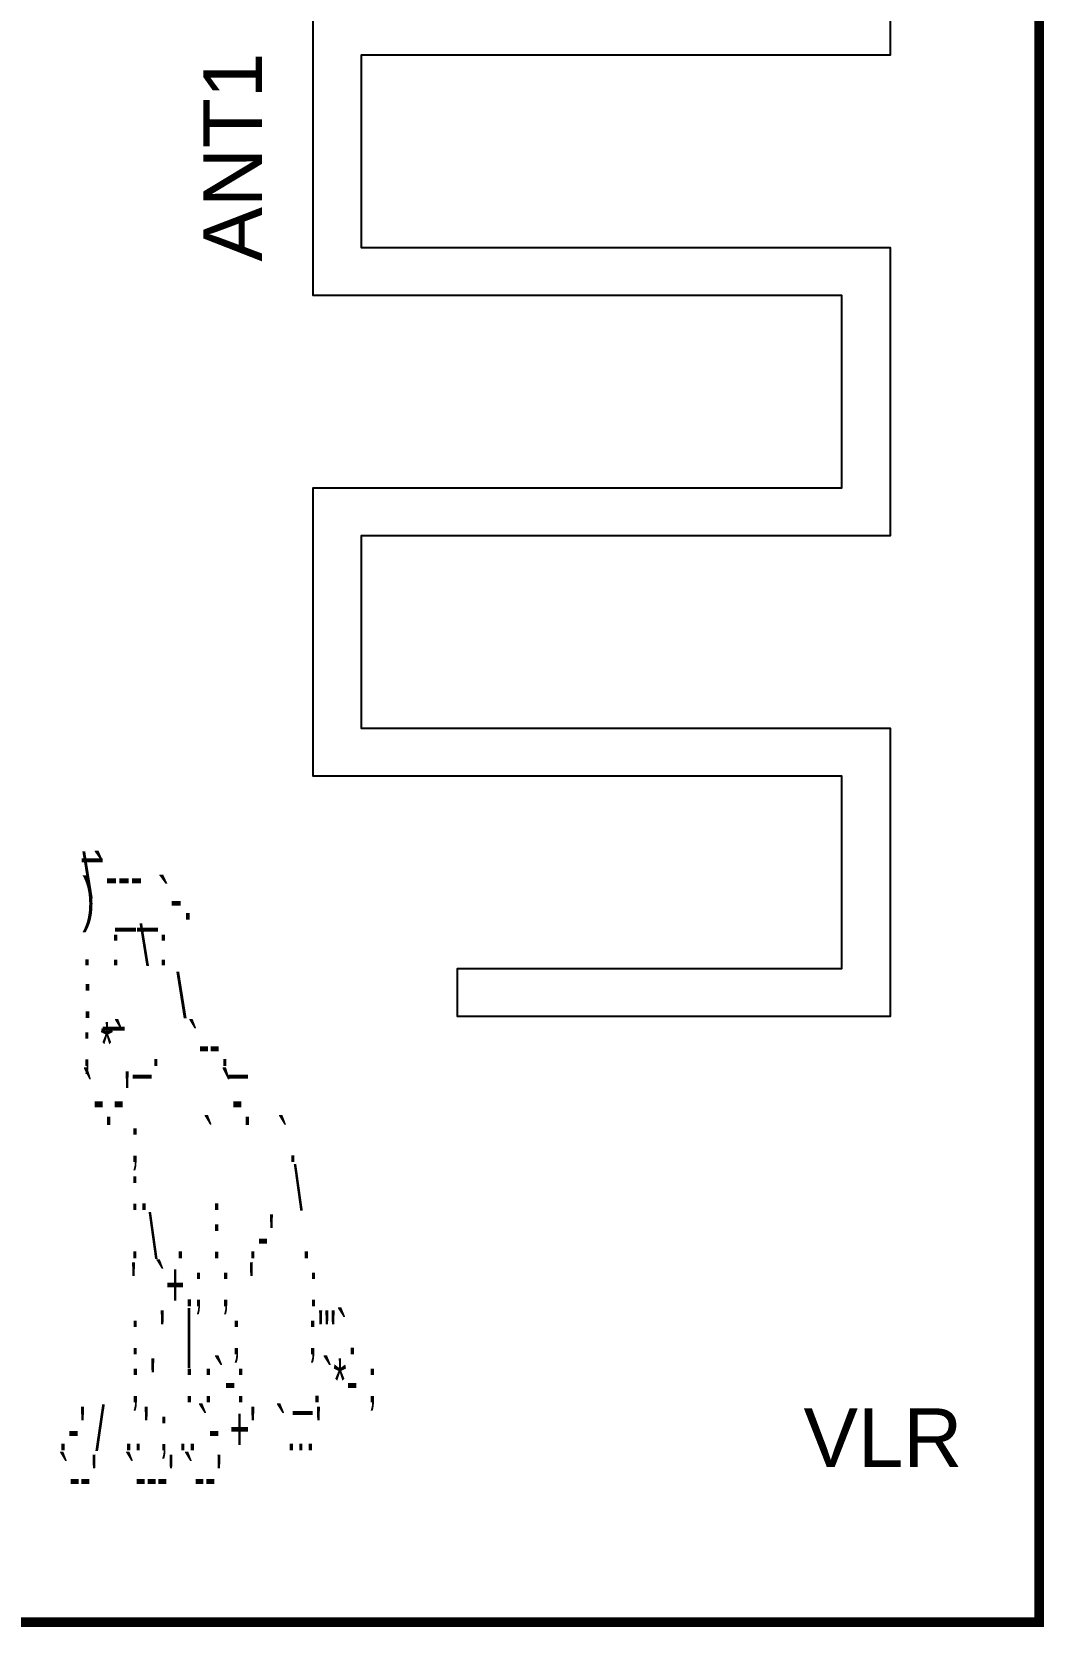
# Model space of a CAD drawing. Header units: centimetres. Extents: x -4.52 to 4.4, y -4.62 to 1.06.
# Drawn here: x 2.295 to 4.4, y -4.62 to -1.302 of the extents above; entities that cross this region are included whole.
import ezdxf

# ---------------------------------------------------------------- set-up
doc = ezdxf.new("R2010")
doc.units = ezdxf.units.CM
for name, color, linetype in [('3', 3, 'CONTINUOUS'), ('4', 4, 'CONTINUOUS'), ('6', 6, 'CONTINUOUS'), ('7', 7, 'CONTINUOUS')]:
    doc.layers.add(name, color=color, linetype=linetype)

msp = doc.modelspace()

# ---------------------------------------------------------------- linework, layer by layer
at = {"layer": '4', "const_width": 0.02032}
msp.add_lwpolyline([(-4.5085, -4.6101), (4.3902, -4.6101), (4.3902, 1.0541), (-4.5085, 1.0541), (-4.5085, -4.6101)], dxfattribs=at)
msp.add_lwpolyline([(-4.5085, -4.6101), (4.3902, -4.6101), (4.3902, 1.0541), (-4.5085, 1.0541), (-4.5085, -4.6101)], dxfattribs=at)
msp.add_lwpolyline([(-4.5085, -4.6101), (4.3902, -4.6101), (4.3902, 1.0541), (-4.5085, 1.0541), (-4.5085, -4.6101)], dxfattribs=at)
at = {"layer": '6'}
msp.add_lwpolyline([(4.08, -0.75), (4.08, -1.35), (2.98, -1.35), (2.98, -1.75), (4.08, -1.75), (4.08, -2.35), (2.98, -2.35), (2.98, -2.75), (4.08, -2.75), (4.08, -3.35), (3.18, -3.35), (3.18, -3.25), (3.98, -3.25), (3.98, -2.85), (2.88, -2.85), (2.88, -2.25), (3.98, -2.25), (3.98, -1.85), (2.88, -1.85), (2.88, -1.25)], dxfattribs=at)
at = {"layer": '7'}
msp.add_lwpolyline([(4.08, -0.75), (4.08, -1.35), (2.98, -1.35), (2.98, -1.75), (4.08, -1.75), (4.08, -2.35), (2.98, -2.35), (2.98, -2.75), (4.08, -2.75), (4.08, -3.35), (3.18, -3.35), (3.18, -3.25), (3.98, -3.25), (3.98, -2.85), (2.88, -2.85), (2.88, -2.25), (3.98, -2.25), (3.98, -1.85), (2.88, -1.85), (2.88, -1.25)], dxfattribs=at)

# ---------------------------------------------------------------- texts
at = {"layer": '3', "width": 1.041667}
msp.add_text('ANT1', height=0.12192, rotation=90, dxfattribs=at).set_placement((2.77346, -1.7794))
msp.add_text('ANT1', height=0.12192, rotation=90, dxfattribs=at).set_placement((2.77346, -1.7794))
msp.add_text('ANT1', height=0.12192, rotation=90, dxfattribs=at).set_placement((2.77346, -1.7794))
at = {"layer": '3'}
for s, height, width, p in [('\\`---', 0.09144, 0.638889, (2.4, -3.10287)), ('\\`---', 0.09144, 0.638889, (2.4, -3.10287)), ('\\`---', 0.09144, 0.638889, (2.4, -3.10287)), ('_', 0.09144, 0.611111, (2.4, -3.00287)), ('_', 0.09144, 0.611111, (2.4, -3.00287)), ('_', 0.09144, 0.611111, (2.4, -3.00287)), (')  __`-.', 0.087376, 0.668605, (2.4, -3.148298)), (')  __`-.', 0.087376, 0.668605, (2.4, -3.148298)), (')  __`-.', 0.087376, 0.668605, (2.4, -3.148298)), ('.  :  \\ :', 0.083312, 0.640244, (2.4, -3.243726)), ('.  :  \\ :', 0.083312, 0.640244, (2.4, -3.243726)), ('.  :  \\ :', 0.083312, 0.640244, (2.4, -3.243726)), (': _     \\', 0.09144, 0.638889, (2.4, -3.35287)), (': _     \\', 0.09144, 0.638889, (2.4, -3.35287)), (': _     \\', 0.09144, 0.638889, (2.4, -3.35287)), ('; *` _.   `--._', 0.09144, 0.555556, (2.4, -3.45287)), ('; *` _.   `--._', 0.09144, 0.555556, (2.4, -3.45287)), ('; *` _.   `--._', 0.09144, 0.555556, (2.4, -3.45287)), ("`-.-'          `-.", 0.11176, 0.454545, (2.4, -3.57573)), ("`-.-'          `-.", 0.11176, 0.454545, (2.4, -3.57573)), ("`-.-'          `-.", 0.11176, 0.454545, (2.4, -3.57573)), (';       `       `.', 0.09144, 0.555556, (2.5, -3.65287)), (';       `       `.', 0.09144, 0.555556, (2.5, -3.65287)), (';       `       `.', 0.09144, 0.555556, (2.5, -3.65287)), (':.       .        \\', 0.09144, 0.555556, (2.5, -3.75287)), (':.       .        \\', 0.09144, 0.555556, (2.5, -3.75287)), (':.       .        \\', 0.09144, 0.555556, (2.5, -3.75287)), (". \\  .   :   .-'   .", 0.09144, 0.555556, (2.5, -3.85287)), (". \\  .   :   .-'   .", 0.09144, 0.555556, (2.5, -3.85287)), (". \\  .   :   .-'   .", 0.09144, 0.555556, (2.5, -3.85287)), ("'  `+.;  ;  '      :", 0.09144, 0.555556, (2.5, -3.95287)), ("'  `+.;  ;  '      :", 0.09144, 0.555556, (2.5, -3.95287)), ("'  `+.;  ;  '      :", 0.09144, 0.555556, (2.5, -3.95287)), (':  \'  |    ;       ;\'"`.', 0.09144, 0.583333, (2.5, -4.05287)), (':  \'  |    ;       ;\'"`.', 0.09144, 0.583333, (2.5, -4.05287)), (':  \'  |    ;       ;\'"`.', 0.09144, 0.583333, (2.5, -4.05287)), ("; '   : :`-:     _.`*- ;", 0.09144, 0.583333, (2.5, -4.15287)), ("; '   : :`-:     _.`*- ;", 0.09144, 0.583333, (2.5, -4.15287)), ("; '   : :`-:     _.`*- ;", 0.09144, 0.583333, (2.5, -4.15287)), (".-' /  ..' ; ..`- +'  `...'", 0.09144, 0.583333, (2.35, -4.25287)), (".-' /  ..' ; ..`- +'  `...'", 0.09144, 0.583333, (2.35, -4.25287)), (".-' /  ..' ; ..`- +'  `...'", 0.09144, 0.583333, (2.35, -4.25287)), ('VLR', 0.12192, 1.041667, (3.9, -4.28716)), ('VLR', 0.12192, 1.041667, (3.9, -4.28716)), ('VLR', 0.12192, 1.041667, (3.9, -4.28716)), ("`--'   `---' `--'", 0.09144, 0.555556, (2.35, -4.35287)), ("`--'   `---' `--'", 0.09144, 0.555556, (2.35, -4.35287)), ("`--'   `---' `--'", 0.09144, 0.555556, (2.35, -4.35287))]:
    msp.add_text(s, height=height, dxfattribs=dict(at, width=width)).set_placement(p)

doc.saveas('drawing.dxf')
